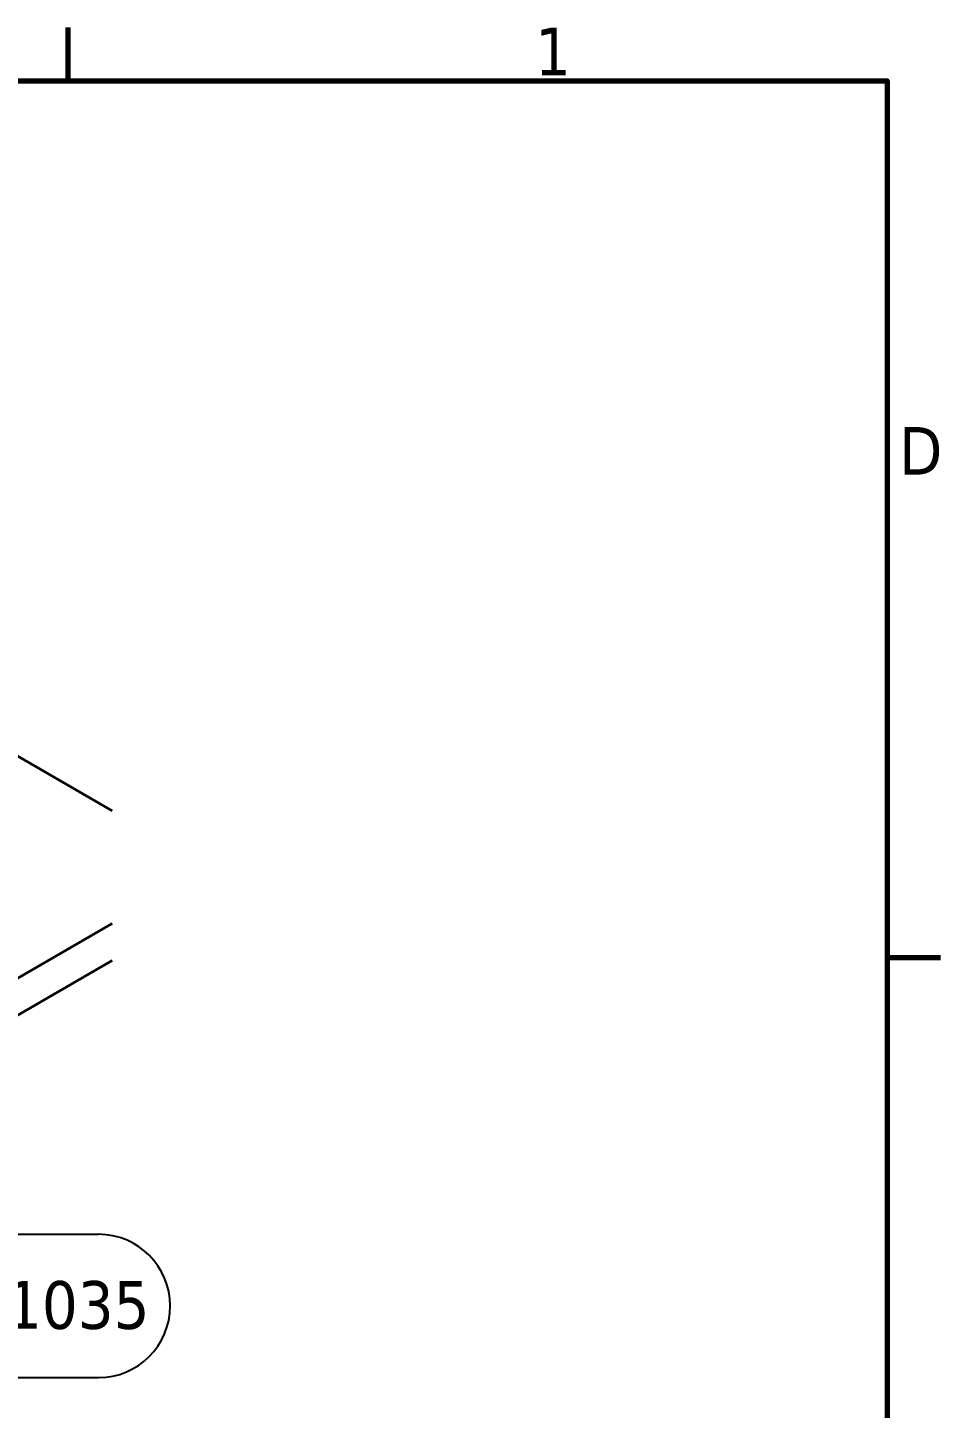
# Model space of a CAD drawing. Header units: millimetres. Extents: x -1346 to 2520, y -2365 to 1874.
# Drawn here: x 2082 to 2483, y 1138 to 1745 of the extents above; entities that cross this region are included whole.
import ezdxf

# ---------------------------------------------------------------- set-up
doc = ezdxf.new("R2010")
doc.units = ezdxf.units.MM
doc.header["$LTSCALE"] = 6
for name, color, linetype, lineweight in [('Border (ISO)', 7, 'Continuous', 70), ('Reference (ISO)', 7, 'Continuous', 35), ('Symbol (ISO)', 7, 'Continuous', 25)]:
    doc.layers.add(name, color=color, linetype=linetype, lineweight=lineweight)
doc.styles.add('Note Text (ISO)', font='tahoma.ttf')

# ---------------------------------------------------------------- blocks, each defined once
blk = doc.blocks.new('Borders Default Border')
at = {"layer": 'Border (ISO)'}
for p, q in [((350, 287), (350, 290.9)), ((410, 222.75), (413.9, 222.75))]:
    blk.add_line(p, q, dxfattribs=at)
at = {"layer": 'Border (ISO)', "flags": 128}
blk.add_lwpolyline([(10, 10), (10, 287), (410, 287), (410, 10), (10, 10)], dxfattribs=at)
at = {"layer": 'Border (ISO)', "char_height": 3.5, "attachment_point": 7, "style": 'Note Text (ISO)'}
for s, insert in [('1', (384.21, 287.4)), ('D', (410.87, 258.13))]:
    blk.add_mtext(s, dxfattribs=dict(at, insert=insert))
blk = doc.blocks.new('Balloon32')
at = {"layer": 'Symbol (ISO)'}
for p, q in [((326.92, 216.28), (325.34, 218.21)), ((327.3, 216.59), (325.34, 218.21)), ((325.34, 218.21), (326.53, 215.96)), ((326.53, 215.96), (327.3, 216.59)), ((326.92, 216.28), (339.12, 201.28)), ((342.44, 202.46), (352.22, 202.46)), ((342.44, 191.96), (352.22, 191.96))]:
    blk.add_line(p, q, dxfattribs=at)
at = {"layer": 'Symbol (ISO)', "flags": 128}
blk.add_lwpolyline([(327.3, 216.59), (325.34, 218.21), (326.53, 215.96), (327.3, 216.59)], dxfattribs=at)
at = {"layer": 'Symbol (ISO)'}
for centre, start, end in [((342.44, 197.21), 90, 270), ((352.22, 197.21), 270, 90)]:
    blk.add_arc(centre, 5.25, start, end, dxfattribs=at)
blk.add_solid([(327.3, 216.59), (325.34, 218.21), (326.53, 215.96), (327.3, 216.59)], dxfattribs=at)
at = {"layer": 'Symbol (ISO)', "insert": (347.33, 197.25), "char_height": 3.5, "attachment_point": 5, "style": 'Note Text (ISO)'}
blk.add_mtext('10-1035', dxfattribs=at)

msp = doc.modelspace()

# ---------------------------------------------------------------- linework, layer by layer
at = {"layer": 'Reference (ISO)'}
for p, q in [((2119.32, 1401.03), (1890.05, 1533.4)), ((1865.3, 1204.76), (2119.32, 1351.43)), ((1865.3, 1188.43), (2119.32, 1335.1))]:
    msp.add_line(p, q, dxfattribs=at)

# ---------------------------------------------------------------- block references
at = {"xscale": 6, "yscale": 6, "zscale": 6}
msp.add_blockref('Borders Default Border', (0, 0), dxfattribs=at)
at = {"layer": 'Symbol (ISO)', "xscale": 6, "yscale": 6, "zscale": 6}
msp.add_blockref('Balloon32', (0, 0), dxfattribs=at)

doc.saveas('drawing.dxf')
